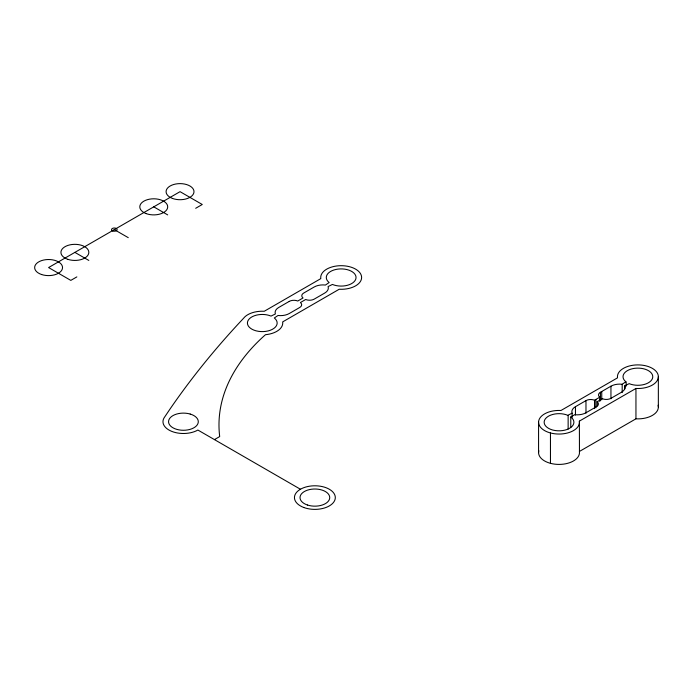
<?xml version="1.0" encoding="UTF-8"?>
<svg xmlns="http://www.w3.org/2000/svg" width="693" height="693" viewBox="0 0 693 693"><rect width="100%" height="100%" fill="white"/><g stroke="black" fill="none" stroke-linecap="round" stroke-linejoin="round"><path stroke-width="1.04" d="M76.854 276.897L70.807 280.388L48.597 267.559L180.05 191.666L202.261 204.496L195.686 208.29M214.44 439.605L219.698 436.564A285.793 165.003 0 0 1 265.488 334.693A20.452 11.807 0 0 0 282.718 322.41L282.649 321.907L339.215 289.241L340.098 289.284A20.452 11.807 0 0 0 361.616 277.702A20.452 11.807 0 0 0 340.809 265.688A20.452 11.807 0 0 0 320.746 278.11L320.816 278.621L264.241 311.278L263.366 311.235A20.452 11.807 0 0 0 243.607 318.226L237.526 324.757A1442.887 833.038 0 0 0 170.166 408.827L164.735 416.891A20.452 11.807 0 0 0 171.838 431.418A20.452 11.807 0 0 0 197.886 430.041L300.424 489.241M572.106 417.359L572.106 413.175A12.327 7.112 0 0 1 575.459 406.687L585.975 400.615A6.583 3.803 0 0 1 594.516 400.233L599.774 397.202A6.583 3.803 0 0 1 600.433 392.264L610.949 386.192A12.327 7.112 0 0 1 622.184 384.26L625.866 381.756A14.874 8.585 0 0 1 634.805 368.312A14.874 8.585 0 0 1 652.442 378.491A14.874 8.585 0 0 1 629.157 383.653L624.817 385.776A12.327 7.112 0 0 1 621.465 392.264L610.949 398.336A6.583 3.803 0 0 1 602.408 398.718L597.149 401.749A6.583 3.803 0 0 1 596.491 406.687L585.975 412.759A12.327 7.112 0 0 1 574.74 414.691L570.772 416.978L570.772 427.451M570.772 416.978L571.058 417.195A14.874 8.585 0 0 1 570.582 427.65A14.874 8.585 0 0 1 552.979 430.084L552.278 429.894A14.874 8.585 0 0 1 546.344 417.758A14.874 8.585 0 0 1 567.766 415.298L572.106 413.175M579.383 421.119L635.949 388.461L636.832 388.496A20.452 11.807 0 0 0 658.35 376.914A20.452 11.807 0 0 0 637.543 364.899A20.452 11.807 0 0 0 617.472 377.33L617.541 377.832L560.975 410.49L560.1 410.455A20.452 11.807 0 0 0 539.275 419.187A20.452 11.807 0 0 0 549.74 432.761L550.71 433.03A20.452 11.807 0 0 0 579.452 421.63L579.383 421.119L579.452 451.983A20.452 11.807 0 0 1 550.71 463.392L549.74 463.123A20.452 11.807 0 0 1 538.825 450.753M579.383 451.472L635.949 418.815L636.832 418.858A20.452 11.807 0 0 0 658.099 405.223M153.759 206.843L167.689 214.891M114.319 229.617L128.257 237.656M74.887 252.382L88.817 260.429M658.35 376.706L658.35 407.068M635.949 388.461L635.949 418.815M626.151 381.973L626.151 386.157M624.817 385.776L624.817 388.92M622.184 384.26L622.184 392.636M610.949 386.192L610.949 398.761M601.749 391.51L601.749 399.878M600.433 392.264L600.433 400.641M599.774 397.202L599.774 401.386M597.149 401.749L597.149 405.942M595.833 399.48L595.833 407.848M594.516 400.233L594.516 408.61M585.975 400.615L585.975 413.175M575.459 406.687L575.459 415.064M568.139 415.462L568.139 429.071M550.459 432.96L550.459 463.322M538.574 422.245L538.574 452.598M289.241 301.403L278.725 307.467A12.327 7.112 0 0 0 275.372 313.955L271.032 316.086A14.874 8.585 0 0 0 249.61 318.546A14.874 8.585 0 0 0 255.544 330.682L256.245 330.873A14.874 8.585 0 0 0 273.848 328.43A14.874 8.585 0 0 0 274.324 317.983L278.006 315.48A12.327 7.112 0 0 0 289.241 313.539L299.757 307.467A6.583 3.803 0 0 0 300.416 302.538L305.674 299.506A6.583 3.803 0 0 0 314.215 299.125L324.731 293.052A12.327 7.112 0 0 0 328.084 286.564L332.423 284.442A14.874 8.585 0 0 0 355.717 279.279A14.874 8.585 0 0 0 338.071 269.092A14.874 8.585 0 0 0 329.132 282.536L325.45 285.048A12.327 7.112 0 0 0 314.215 286.98L303.699 293.052A6.583 3.803 0 0 0 303.04 297.981L297.782 301.022A6.583 3.803 0 0 0 289.241 301.403M190.177 414.042L189.466 413.851A14.874 8.585 0 0 0 168.607 422.435A14.874 8.585 0 0 0 191.736 428.811A14.874 8.585 0 0 0 190.177 414.042M307.449 505.015A14.856 8.576 0 0 0 329.729 497.583A14.856 8.576 0 0 0 307.449 490.159A14.856 8.576 0 0 0 307.449 505.015M303.751 507.475A20.435 11.798 0 0 0 335.282 498.206A20.435 11.798 0 0 0 305.596 487.075A20.435 11.798 0 0 0 303.751 507.475M146.162 213.6A13.947 8.047 0 0 0 167.68 207.268A13.947 8.047 0 0 0 147.427 199.671A13.947 8.047 0 0 0 146.162 213.6M112.803 230.968A2.789 1.611 0 0 0 117.108 229.704A2.789 1.611 0 0 0 113.054 228.179A2.789 1.611 0 0 0 112.803 230.968M41.623 274.532A13.947 8.047 0 0 0 62.535 267.559A13.947 8.047 0 0 0 41.623 260.594A13.947 8.047 0 0 0 41.623 274.532M67.914 259.355A13.947 8.047 0 0 0 88.825 252.382A13.947 8.047 0 0 0 67.914 245.409A13.947 8.047 0 0 0 67.914 259.355M172.453 198.423A13.947 8.047 0 0 0 193.971 192.091A13.947 8.047 0 0 0 173.718 184.494A13.947 8.047 0 0 0 172.453 198.423"/></g></svg>
